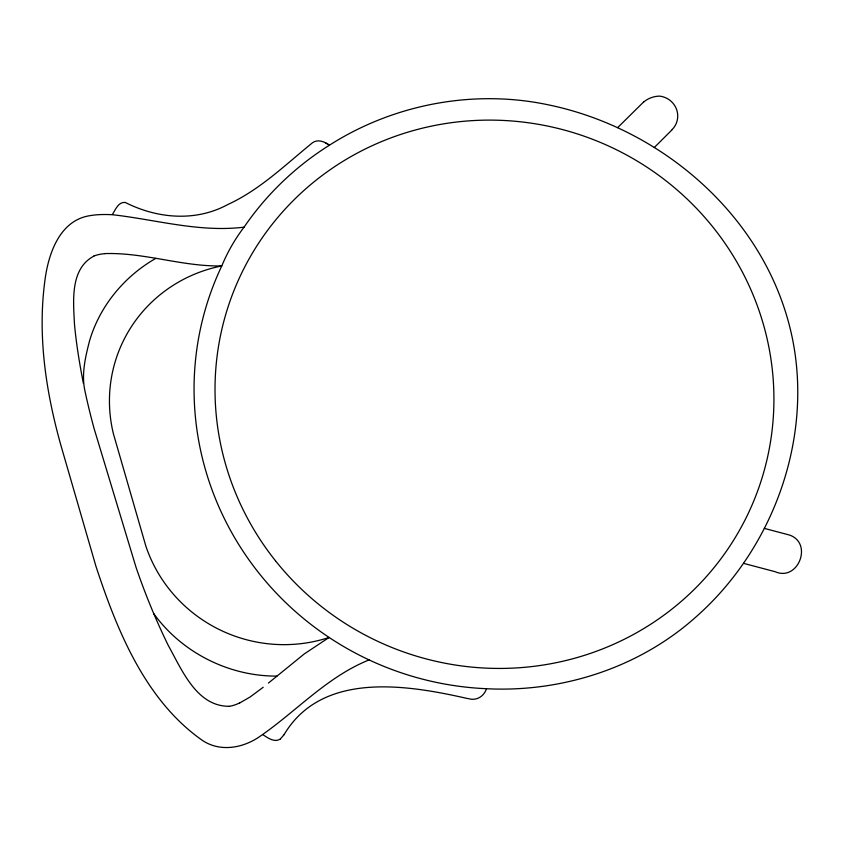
<?xml version="1.0" encoding="UTF-8"?>
<svg xmlns="http://www.w3.org/2000/svg" width="844" height="844" viewBox="0 0 844 844"><rect width="100%" height="100%" fill="white"/><g stroke="black" fill="none" stroke-linecap="round" stroke-linejoin="round"><path stroke-width="1.27" d="M229.135 706.291C196.483 706.46 181.798 669.619 168.251 645.417C155.876 620.034 145.073 593.881 135.979 567.136L93.916 427.961C90.624 415.765 87.618 403.485 84.991 391.12C81.235 374.546 85.35 357.212 89.496 341.05C99.624 306.15 124.374 276.294 155.823 258.37M369.092 659.902C326.565 677.025 295.97 711.851 258.876 737.118C242.344 748.238 219.968 752.12 202.454 740.452C145.284 700.404 117.084 630.531 95.984 566.419L60.873 445.263C46.051 392.312 37.537 336.651 44.753 281.759C47.939 255.183 58.932 220.896 89.232 215.779C96.796 214.397 104.529 214.334 112.189 214.703C115.206 210.567 117.96 201.769 125.112 202.444M104.645 253.601C144.102 252.272 182.304 266.715 221.782 265.934A301.413 293.691 21.3 0 0 486.471 688.715C484.108 696.353 476.427 701.048 468.62 698.684M486.471 688.715C561.861 692.607 639.014 667.762 695.604 617.259C778.157 544.781 818.427 424.047 787.209 317.534C755.707 208.943 656.875 126.938 547.503 104.667C473.146 89.116 393.367 104.361 329.434 145.2A301.413 293.691 21.3 0 0 244.053 227.163A182.23 177.556 21.3 0 0 221.782 265.934A143.385 139.714 21.3 0 0 113.423 433.858L145.822 545.994A143.385 139.714 21.3 0 0 329.118 637.452L304.304 653.91L268.392 683.091M283.985 734.797C321.902 670.822 406.956 684.727 467.745 698.579M283.827 735.008L280.345 738.985M617.65 127.634L643.888 101.713M654.29 147.521L672.278 129.586M263.222 687.248L250.077 697.017L239.707 702.978M280.176 739.122C274.321 742.826 267.727 737.772 262.822 734.66M93.842 256.133C69.82 268.877 73.354 301.371 74.483 324.349C76.329 344.204 79.568 363.901 83.408 383.461M244.053 227.163C199.553 232.627 156.34 219.725 112.6 214.724M276.885 676.097C228.977 676.371 181.829 652.581 153.787 613.704M125.281 202.465C157.163 218.596 195.576 222.099 227.922 204.47C260.005 189.752 285.483 164.664 312.512 142.742C317.608 139.007 324.096 141.454 328.717 144.735M764.337 528.386L789.425 535.033C813.247 543.051 798.213 581.854 775.203 571.726L743.532 563.338M325.214 142.689L326.238 143.227M326.828 143.564L327.388 143.902M327.461 143.944L329.35 145.147M239.664 702.894A38.824 37.832 21.3 0 1 229.157 706.386M93.8 256.038A38.824 37.832 21.3 0 1 104.656 253.685M672.183 129.501A20.129 19.612 21.3 0 0 659.544 96.11A25.953 25.288 21.3 0 0 643.94 101.776M275.461 560.764A280.387 273.203 21.3 0 0 754.293 499.669A280.387 273.203 21.3 0 0 453.65 122.391A280.387 273.203 21.3 0 0 275.461 560.764"/></g></svg>
